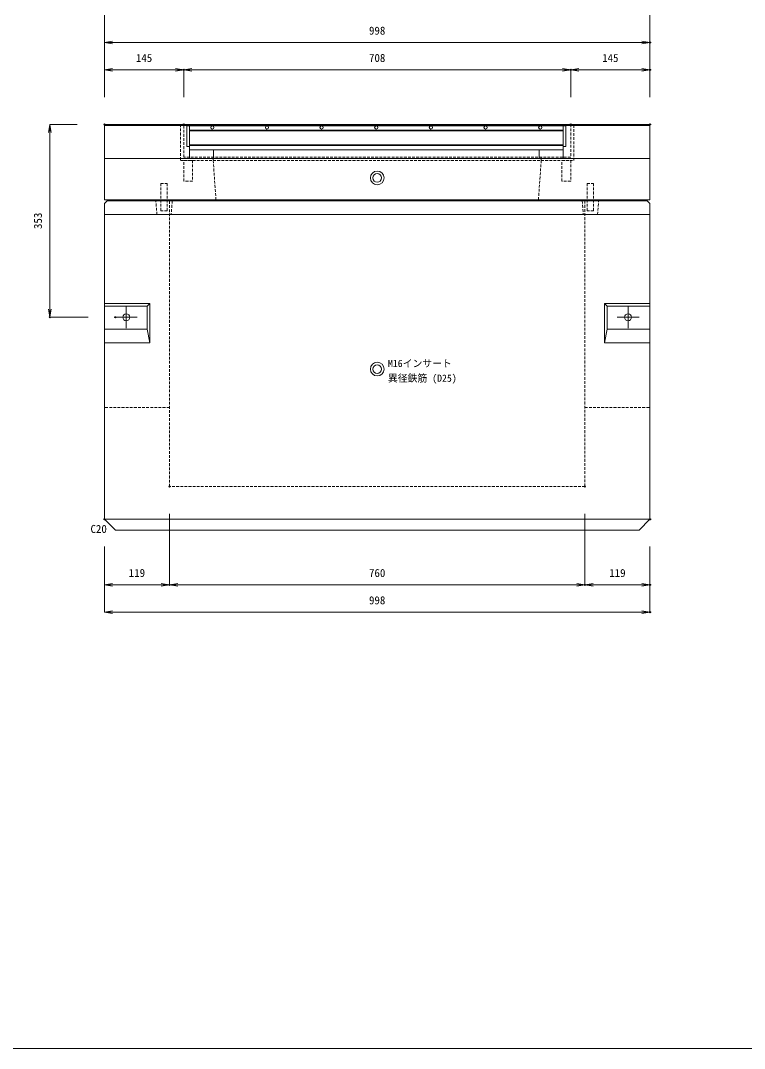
# Model space of a CAD drawing. Units: millimetres, scale not verified. Extents: x -1945 to 1945, y -1216 to 1624.
# Drawn here: x -815 to 509, y -1216 to 666 of the extents above; entities that cross this region are included whole.
import ezdxf
from ezdxf.enums import TextEntityAlignment as Align

# ---------------------------------------------------------------- set-up
doc = ezdxf.new("R2010")
doc.units = ezdxf.units.MM
doc.header["$LTSCALE"] = 10
doc.header["$PDMODE"] = 32
doc.header["$PDSIZE"] = 2
doc.linetypes.add('USER1', pattern=[0.75, 0.5, -0.25])
for name, color, linetype, lineweight in [('0-1_TITLE', 7, 'Continuous', 18), ('0-3_KIJUN', 7, 'USER1', 18), ('0-5_SUNPO_S10', 3, 'Continuous', 18), ('0-7_10-グレ__チング', 5, 'Continuous', 18), ('0-9__0-0_0', 7, 'Continuous', 18)]:
    doc.layers.add(name, color=color, linetype=linetype, lineweight=lineweight)
doc.layers.add('0-A__0-2_DEFPOINTS', color=7, linetype='Continuous')
doc.styles.add('ＭＳ ゴシック', font='')
doc.styles.get('ＭＳ ゴシック').set_extended_font_data('MS Gothic')

# ---------------------------------------------------------------- blocks, each defined once
blk = doc.blocks.new('_OPEN')
at = {"layer": '0-9__0-0_0'}
blk.add_line((0, 0), (-1, 0), dxfattribs=at)
blk.add_lwpolyline([(-1, 0.1667), (0, 0), (-1, -0.1667)], dxfattribs=at)
blk = doc.blocks.new('_D12')
at = {"layer": '0-5_SUNPO_S10'}
for p, q in [((1402.34, 1183.08), (1402.34, 1053.08)), ((1283.34, 1123.08), (1283.34, 1053.08)), ((1298.34, 1053.08), (1387.34, 1053.08))]:
    blk.add_line(p, q, dxfattribs=at)
at = {"layer": '0-A__0-2_DEFPOINTS'}
for p in [(1402.34, 1233.08), (1283.34, 1173.08), (1402.34, 1053.08)]:
    blk.add_point(p, dxfattribs=at)
at = {"layer": '0-5_SUNPO_S10', "xscale": 15, "yscale": 15, "rotation": 180}
blk.add_blockref('_OPEN', (1283.34, 1053.08), dxfattribs=at)
at = {"layer": '0-5_SUNPO_S10', "xscale": 15, "yscale": 15}
blk.add_blockref('_OPEN', (1402.34, 1053.08), dxfattribs=at)
at = {"layer": '0-5_SUNPO_S10', "color": 7, "style": 'ＭＳ ゴシック'}
blk.add_text('119', height=14.66, dxfattribs=at).set_placement((1327.84, 1063.08), align=Align.BOTTOM_LEFT)
blk = doc.blocks.new('_D13')
at = {"layer": '0-5_SUNPO_S10'}
for p, q in [((1402.34, 1183.08), (1402.34, 1053.08)), ((2162.34, 1183.08), (2162.34, 1053.08)), ((1417.34, 1053.08), (2147.34, 1053.08))]:
    blk.add_line(p, q, dxfattribs=at)
at = {"layer": '0-A__0-2_DEFPOINTS'}
for p in [(1402.34, 1233.08), (2162.34, 1233.08), (2162.34, 1053.08)]:
    blk.add_point(p, dxfattribs=at)
at = {"layer": '0-5_SUNPO_S10', "xscale": 15, "yscale": 15, "rotation": 180}
blk.add_blockref('_OPEN', (1402.34, 1053.08), dxfattribs=at)
at = {"layer": '0-5_SUNPO_S10', "xscale": 15, "yscale": 15}
blk.add_blockref('_OPEN', (2162.34, 1053.08), dxfattribs=at)
at = {"layer": '0-5_SUNPO_S10', "color": 7, "style": 'ＭＳ ゴシック'}
blk.add_text('760', height=14.66, dxfattribs=at).set_placement((1767.34, 1063.08), align=Align.BOTTOM_LEFT)
blk = doc.blocks.new('_D14')
at = {"layer": '0-5_SUNPO_S10'}
for p, q in [((2162.34, 1183.08), (2162.34, 1053.08)), ((2281.34, 1123.08), (2281.34, 1053.08)), ((2177.34, 1053.08), (2266.34, 1053.08))]:
    blk.add_line(p, q, dxfattribs=at)
at = {"layer": '0-A__0-2_DEFPOINTS'}
for p in [(2162.34, 1233.08), (2281.34, 1173.08), (2281.34, 1053.08)]:
    blk.add_point(p, dxfattribs=at)
at = {"layer": '0-5_SUNPO_S10', "xscale": 15, "yscale": 15, "rotation": 180}
blk.add_blockref('_OPEN', (2162.34, 1053.08), dxfattribs=at)
at = {"layer": '0-5_SUNPO_S10', "xscale": 15, "yscale": 15}
blk.add_blockref('_OPEN', (2281.34, 1053.08), dxfattribs=at)
at = {"layer": '0-5_SUNPO_S10', "color": 7, "style": 'ＭＳ ゴシック'}
blk.add_text('119', height=14.66, dxfattribs=at).set_placement((2206.84, 1063.08), align=Align.BOTTOM_LEFT)
blk = doc.blocks.new('_D15')
at = {"layer": '0-5_SUNPO_S10'}
for p, q in [((1283.34, 1123.08), (1283.34, 1003.08)), ((2281.34, 1123.08), (2281.34, 1003.08)), ((1298.34, 1003.08), (2266.34, 1003.08))]:
    blk.add_line(p, q, dxfattribs=at)
at = {"layer": '0-A__0-2_DEFPOINTS'}
for p in [(1283.34, 1173.08), (2281.34, 1173.08), (2281.34, 1003.08)]:
    blk.add_point(p, dxfattribs=at)
at = {"layer": '0-5_SUNPO_S10', "xscale": 15, "yscale": 15, "rotation": 180}
blk.add_blockref('_OPEN', (1283.34, 1003.08), dxfattribs=at)
at = {"layer": '0-5_SUNPO_S10', "xscale": 15, "yscale": 15}
blk.add_blockref('_OPEN', (2281.34, 1003.08), dxfattribs=at)
at = {"layer": '0-5_SUNPO_S10', "color": 7, "style": 'ＭＳ ゴシック'}
blk.add_text('998', height=14.66, dxfattribs=at).set_placement((1767.34, 1013.08), align=Align.BOTTOM_LEFT)
blk = doc.blocks.new('_D16')
at = {"layer": '0-5_SUNPO_S10'}
for p, q in [((1283.34, 1946.08), (1283.34, 2046.08)), ((1298.34, 2046.08), (2266.34, 2046.08)), ((2281.34, 1946.08), (2281.34, 2046.08))]:
    blk.add_line(p, q, dxfattribs=at)
at = {"layer": '0-A__0-2_DEFPOINTS'}
for p in [(2281.34, 2046.08), (1283.34, 1896.08), (2281.34, 1896.08)]:
    blk.add_point(p, dxfattribs=at)
at = {"layer": '0-5_SUNPO_S10', "xscale": 15, "yscale": 15, "rotation": 180}
blk.add_blockref('_OPEN', (1283.34, 2046.08), dxfattribs=at)
at = {"layer": '0-5_SUNPO_S10', "xscale": 15, "yscale": 15}
blk.add_blockref('_OPEN', (2281.34, 2046.08), dxfattribs=at)
at = {"layer": '0-5_SUNPO_S10', "color": 7, "style": 'ＭＳ ゴシック'}
blk.add_text('998', height=14.66, dxfattribs=at).set_placement((1767.34, 2056.08), align=Align.BOTTOM_LEFT)
blk = doc.blocks.new('_D17')
at = {"layer": '0-5_SUNPO_S10'}
for p, q in [((1283.34, 2096.08), (1283.34, 2046.08)), ((2281.34, 2096.08), (2281.34, 2046.08)), ((1298.34, 2046.08), (2266.34, 2046.08))]:
    blk.add_line(p, q, dxfattribs=at)
at = {"layer": '0-A__0-2_DEFPOINTS'}
for p in [(1283.34, 2146.08), (2281.34, 2146.08), (2281.34, 2046.08)]:
    blk.add_point(p, dxfattribs=at)
at = {"layer": '0-5_SUNPO_S10', "xscale": 15, "yscale": 15, "rotation": 180}
blk.add_blockref('_OPEN', (1283.34, 2046.08), dxfattribs=at)
at = {"layer": '0-5_SUNPO_S10', "xscale": 15, "yscale": 15}
blk.add_blockref('_OPEN', (2281.34, 2046.08), dxfattribs=at)
at = {"layer": '0-5_SUNPO_S10', "color": 7, "style": 'ＭＳ ゴシック'}
blk.add_text('998', height=14.66, dxfattribs=at).set_placement((1767.34, 2056.08), align=Align.BOTTOM_LEFT)
blk = doc.blocks.new('_D22')
at = {"layer": '0-5_SUNPO_S10'}
for p, q in [((1233.34, 1896.08), (1183.34, 1896.08)), ((1183.34, 1881.08), (1183.34, 1558.08)), ((1253.34, 1543.08), (1183.34, 1543.08))]:
    blk.add_line(p, q, dxfattribs=at)
at = {"layer": '0-A__0-2_DEFPOINTS'}
for p in [(1283.34, 1896.08), (1183.34, 1543.08), (1303.34, 1543.08)]:
    blk.add_point(p, dxfattribs=at)
at = {"layer": '0-5_SUNPO_S10', "xscale": 15, "yscale": 15}
for p, rotation in [((1183.34, 1896.08), 90), ((1183.34, 1543.08), 270)]:
    blk.add_blockref('_OPEN', p, dxfattribs=dict(at, rotation=rotation))
at = {"layer": '0-5_SUNPO_S10', "color": 7, "style": 'ＭＳ ゴシック'}
blk.add_text('353', height=14.66, rotation=90, dxfattribs=at).set_placement((1173.34, 1704.58), align=Align.BOTTOM_LEFT)
blk = doc.blocks.new('_D31')
at = {"layer": '0-5_SUNPO_S10'}
for p, q in [((1283.34, 1946.08), (1283.34, 1996.08)), ((1298.34, 1996.08), (1413.34, 1996.08)), ((1428.34, 1946.08), (1428.34, 1996.08))]:
    blk.add_line(p, q, dxfattribs=at)
at = {"layer": '0-A__0-2_DEFPOINTS'}
for p in [(1428.34, 1996.08), (1283.34, 1896.08), (1428.34, 1896.08)]:
    blk.add_point(p, dxfattribs=at)
at = {"layer": '0-5_SUNPO_S10', "xscale": 15, "yscale": 15, "rotation": 180}
blk.add_blockref('_OPEN', (1283.34, 1996.08), dxfattribs=at)
at = {"layer": '0-5_SUNPO_S10', "xscale": 15, "yscale": 15}
blk.add_blockref('_OPEN', (1428.34, 1996.08), dxfattribs=at)
at = {"layer": '0-5_SUNPO_S10', "color": 7, "style": 'ＭＳ ゴシック'}
blk.add_text('145', height=14.66, dxfattribs=at).set_placement((1340.84, 2006.08), align=Align.BOTTOM_LEFT)
blk = doc.blocks.new('_D32')
at = {"layer": '0-5_SUNPO_S10'}
for p, q in [((1428.34, 1946.08), (1428.34, 1996.08)), ((1443.34, 1996.08), (2121.34, 1996.08)), ((2136.34, 1946.08), (2136.34, 1996.08))]:
    blk.add_line(p, q, dxfattribs=at)
at = {"layer": '0-A__0-2_DEFPOINTS'}
for p in [(2136.34, 1996.08), (1428.34, 1896.08), (2136.34, 1896.08)]:
    blk.add_point(p, dxfattribs=at)
at = {"layer": '0-5_SUNPO_S10', "xscale": 15, "yscale": 15, "rotation": 180}
blk.add_blockref('_OPEN', (1428.34, 1996.08), dxfattribs=at)
at = {"layer": '0-5_SUNPO_S10', "xscale": 15, "yscale": 15}
blk.add_blockref('_OPEN', (2136.34, 1996.08), dxfattribs=at)
at = {"layer": '0-5_SUNPO_S10', "color": 7, "style": 'ＭＳ ゴシック'}
blk.add_text('708', height=14.66, dxfattribs=at).set_placement((1767.34, 2006.08), align=Align.BOTTOM_LEFT)
blk = doc.blocks.new('_D33')
at = {"layer": '0-5_SUNPO_S10'}
for p, q in [((2136.34, 1946.08), (2136.34, 1996.08)), ((2151.34, 1996.08), (2266.34, 1996.08)), ((2281.34, 1946.08), (2281.34, 1996.08))]:
    blk.add_line(p, q, dxfattribs=at)
at = {"layer": '0-A__0-2_DEFPOINTS'}
for p in [(2281.34, 1996.08), (2136.34, 1896.08), (2281.34, 1896.08)]:
    blk.add_point(p, dxfattribs=at)
at = {"layer": '0-5_SUNPO_S10', "xscale": 15, "yscale": 15, "rotation": 180}
blk.add_blockref('_OPEN', (2136.34, 1996.08), dxfattribs=at)
at = {"layer": '0-5_SUNPO_S10', "xscale": 15, "yscale": 15}
blk.add_blockref('_OPEN', (2281.34, 1996.08), dxfattribs=at)
at = {"layer": '0-5_SUNPO_S10', "color": 7, "style": 'ＭＳ ゴシック'}
blk.add_text('145', height=14.66, dxfattribs=at).set_placement((2193.84, 2006.08), align=Align.BOTTOM_LEFT)
blk = doc.blocks.new('M16_insert')
at = {"layer": '0-3_KIJUN', "color": 3, "linetype": 'Continuous'}
for radius in [12.5, 8]:
    blk.add_circle((0, 0), radius, dxfattribs=at)
blk = doc.blocks.new('A$C07F070F2')
at = {"layer": '0-7_10-グレ__チング'}
for p, q in [((4.5, 52), (688.5, 52)), ((4.5, 51), (688.5, 51)), ((4.5, 25), (688.5, 25)), ((4.5, 24), (688.5, 24))]:
    blk.add_line(p, q, dxfattribs=at)
for points in [[(0, 60), (4.5, 60), (4.5, 22)], [(0, 60), (0, 22), (4.5, 22)], [(4.5, 60), (688.5, 60), (688.5, 16)], [(4.5, 60), (4.5, 16), (688.5, 16)], [(693, 60), (688.5, 60), (688.5, 22)], [(693, 60), (693, 22), (688.5, 22)], [(4.5, 16), (48.5, 16), (48.5, 0)], [(4.5, 16), (4.5, 0), (48.5, 0)], [(688.5, 16), (644.5, 16), (644.5, 0)], [(688.5, 16), (688.5, 0), (644.5, 0)]]:
    blk.add_lwpolyline(points, dxfattribs=at)
for centre in [(46.5, 57), (146.5, 57), (246.5, 57), (346.5, 57), (446.5, 57), (546.5, 57), (646.5, 57)]:
    blk.add_circle(centre, 3, dxfattribs=at)

msp = doc.modelspace()

# ---------------------------------------------------------------- linework, layer by layer
at = {"layer": '0-1_TITLE', "color": 2}
msp.add_lwpolyline([(-1945, -1215.77), (1945, -1215.77), (1945, 1624.23), (-1945, 1624.23)], close=True, dxfattribs=at)
at = {"layer": '0-3_KIJUN', "linetype": 'Continuous'}
for p, q in [((-661.66, 473.98), (336.34, 473.98)), ((-661.66, 413.98), (336.34, 413.98)), ((-661.66, 311.08), (336.34, 311.08)), ((-621.66, 123.08), (-621.66, 143.08)), ((296.34, 123.08), (296.34, 143.08)), ((-621.66, 123.08), (-641.66, 123.08)), ((-621.66, 123.08), (-621.66, 103.08)), ((-621.66, 123.08), (-601.66, 123.08)), ((296.34, 123.08), (276.34, 123.08)), ((296.34, 123.08), (316.34, 123.08)), ((296.34, 123.08), (296.34, 103.08)), ((-661.66, -246.92), (336.34, -246.92))]:
    msp.add_line(p, q, dxfattribs=at)
at = {"layer": '0-3_KIJUN'}
for p, q in [((-542.66, -41.92), (-661.66, -41.92)), ((217.34, -41.92), (336.34, -41.92))]:
    msp.add_line(p, q, dxfattribs=at)
at = {"layer": '0-3_KIJUN', "linetype": 'Continuous'}
for points in [[(336.34, 338.08), (336.34, 476.08), (-661.66, 476.08), (-661.66, 338.08)], [(336.34, 331.08), (331.34, 336.08), (-656.66, 336.08), (-661.66, 331.08), (-661.66, -246.92), (-641.66, -266.92), (316.34, -266.92), (336.34, -246.92)], [(-578.66, 148.08), (-661.66, 148.08), (-661.66, 143.08), (-583.66, 143.08)], [(-661.66, 143.08), (-583.66, 143.08), (-583.66, 101.08), (-661.66, 101.08)], [(253.34, 148.08), (336.34, 148.08), (336.34, 143.08), (258.34, 143.08)], [(336.34, 143.08), (258.34, 143.08), (258.34, 101.08), (336.34, 101.08)]]:
    msp.add_lwpolyline(points, close=True, dxfattribs=at)
at = {"layer": '0-3_KIJUN'}
for points in [[(-516.66, 476.08), (-522.66, 476.08), (-522.66, 410.08), (197.34, 410.08), (197.34, 476.08), (191.34, 476.08), (191.34, 416.08), (-516.66, 416.08)], [(-516.66, 410.08), (-500.66, 410.08), (-500.66, 372.08), (-516.66, 372.08)], [(175.34, 410.08), (191.34, 410.08), (191.34, 372.08), (175.34, 372.08)], [(-558.66, 368.08), (-546.66, 368.08), (-546.66, 318.08), (-558.66, 318.08)], [(221.34, 368.08), (233.34, 368.08), (233.34, 318.08), (221.34, 318.08)], [(-567.66, 336.08), (-537.66, 336.08), (-539.66, 311.08), (-565.66, 311.08)], [(242.34, 336.08), (212.34, 336.08), (214.34, 311.08), (240.34, 311.08)]]:
    msp.add_lwpolyline(points, close=True, dxfattribs=at)
for points in [[(-462.66, 416.08), (-462.66, 410.08), (-457.66, 338.08), (132.34, 338.08), (137.34, 410.08), (137.34, 416.08)], [(217.34, 336.08), (217.34, -186.92), (-542.66, -186.92), (-542.66, 336.08)]]:
    msp.add_lwpolyline(points, dxfattribs=at)
at = {"layer": '0-3_KIJUN', "linetype": 'Continuous'}
for points in [[(-578.66, 148.08), (-578.66, 76.08), (-661.66, 76.08), (-661.66, 101.08), (-583.66, 101.08), (-578.66, 76.08)], [(253.34, 148.08), (253.34, 76.08), (336.34, 76.08), (336.34, 101.08), (258.34, 101.08), (253.34, 76.08)]]:
    msp.add_lwpolyline(points, dxfattribs=at)
for centre in [(-621.66, 123.08), (296.34, 123.08)]:
    msp.add_circle(centre, 6.35, dxfattribs=at)

# ---------------------------------------------------------------- block references
at = {"layer": '0-3_KIJUN'}
for p in [(-162.66, 378.08), (-162.66, 28.08)]:
    msp.add_blockref('M16_insert', p, dxfattribs=at)
at = {"layer": '0-5_SUNPO_S10'}
for name in ['_D17', '_D16', '_D31', '_D32', '_D33', '_D22', '_D12', '_D13', '_D14', '_D15']:
    msp.add_blockref(name, (-1945, -1420), dxfattribs=at)
at = {"layer": '0-7_10-グレ__チング'}
msp.add_blockref('A$C07F070F2', (-510.81, 413.46), dxfattribs=at)

# ---------------------------------------------------------------- texts
at = {"layer": '0-5_SUNPO_S10', "color": 7, "style": 'ＭＳ ゴシック'}
for s, height, p in [('M16インサート', 13.2, (-143.04, 27.9)), ('異径鉄筋 (D25)', 13.2, (-143.04, 0.9)), ('C20', 14.66, (-687.18, -276.3))]:
    msp.add_text(s, height=height, dxfattribs=at).set_placement(p, align=Align.BOTTOM_LEFT)

doc.saveas('drawing.dxf')
